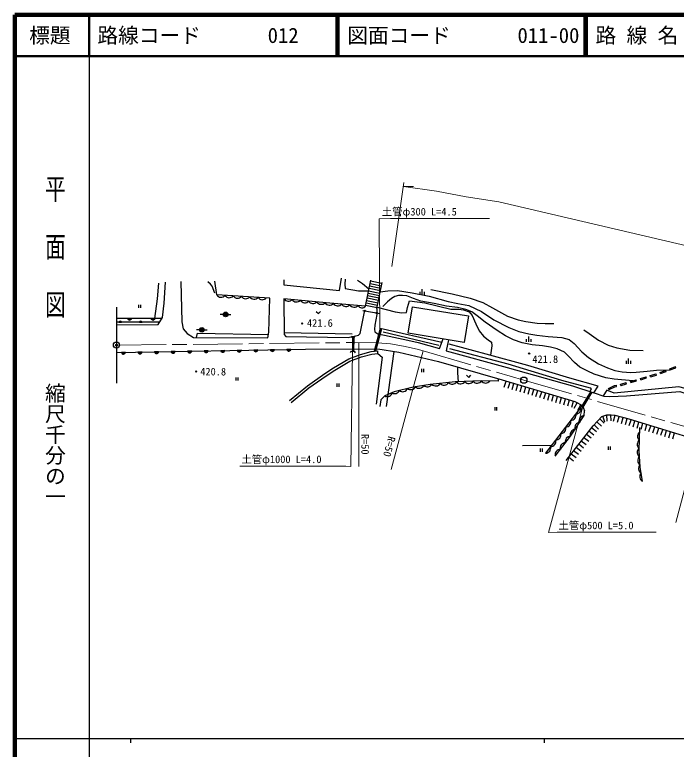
# Model space of a CAD drawing. Units: millimetres at full size, sheet at 1:1000; details may follow other scales. Extents: x 40000 to 680000, y 20000 to 380000.
# Drawn here: x 40000 to 199903, y 202409 to 380000 of the extents above; entities that cross this region are included whole.
import ezdxf
from ezdxf.enums import TextEntityAlignment as Align

# ---------------------------------------------------------------- set-up
doc = ezdxf.new("R2010")
doc.units = ezdxf.units.MM
doc.header["$LTSCALE"] = 1000
doc.header["$PDMODE"] = 32
doc.header["$PDSIZE"] = 500
doc.linetypes.add('CHAIN', pattern=[18.5, 12, -1.5, 3.5, -1.5])
for name, color, linetype, lineweight in [('M-BGD', 7, 'Continuous', 25), ('M-BMK', 2, 'CHAIN', 13), ('M-BMK-OTRS', 5, 'Continuous', 25), ('M-BMK-SRVR', 3, 'Continuous', 25), ('M-STR-HTXT', 7, 'Continuous', 13), ('M-TTL', 2, 'Continuous', 140), ('M-TTL-BAND', 7, 'Continuous', 25), ('M-TTL-LINE', 7, 'Continuous', 50)]:
    doc.layers.add(name, color=color, linetype=linetype, lineweight=lineweight)
doc.layers.add('M-OTRS', color=6, linetype='Continuous')
doc.layers.add('M-TTL-TXT', color=7, linetype='Continuous')
doc.styles.add('@ＭＳ ゴシック', font='')
doc.styles.add('ＭＳ ゴシック', font='')
doc.styles.get('@ＭＳ ゴシック').set_extended_font_data('@MS Gothic')
doc.styles.get('ＭＳ ゴシック').set_extended_font_data('MS Gothic')

msp = doc.modelspace()

# ---------------------------------------------------------------- hatches: boundary and pattern name
at = {"layer": 'M-BGD'}
for points in [[(91520, 307541, -0.41421), (90970, 306991, -0.41421), (90420, 307541, -1)], [(65819, 305680), (65193, 305680, -0.84072)], [(68263, 306577, -0.82183), (67272, 306578)], [(70778, 305676), (70152, 305677, -0.84072)], [(72931, 306574, 0.82183), (73922, 306573)], [(85775, 303827, -0.41421), (85225, 303277, -0.41421), (84675, 303827, -1)], [(66781, 298359, -0.82183), (65791, 298341)], [(70781, 298432, -0.82183), (69790, 298414)], [(74780, 298505, -0.82183), (73789, 298487)], [(78779, 298578, -0.82183), (77789, 298560)], [(82779, 298651, -0.82183), (81788, 298633)], [(86778, 298723, -0.82183), (85787, 298705)], [(90777, 298796, -0.82183), (89787, 298778)], [(94777, 298869, -0.82183), (93786, 298851)], [(98776, 298942, -0.82183), (97785, 298924)], [(102775, 299014, -0.82183), (101785, 298996)], [(106775, 299087, -0.82183), (105784, 299069)]]:
    msp.add_hatch(color=256, dxfattribs=at).paths.add_polyline_path(points)

# ---------------------------------------------------------------- linework, layer by layer
for p, q in [((88828, 312257), (88382, 315614)), ((124779, 309564), (126045, 315819)), ((125769, 314453), (128527, 313895)), ((125888, 315041), (128646, 314483)), ((126007, 315629), (128765, 315071)), ((127538, 309006), (128803, 315261)), ((125412, 312689), (128170, 312130)), ((125531, 313277), (128289, 312718)), ((125650, 313865), (128408, 313307)), ((137962, 312291), (137962, 312988)), ((138496, 312291), (138496, 313619)), ((139029, 312291), (139029, 312988)), ((101660, 311493), (88828, 312257)), ((125055, 310924), (127813, 310366)), ((125174, 311512), (127932, 310954)), ((125293, 312100), (128051, 311542)), ((69949, 309881), (69949, 309099)), ((70416, 309881), (70416, 309099)), ((124817, 309748), (127575, 309190)), ((124936, 310336), (127694, 309778)), ((90420, 307541), (89670, 307541)), ((91520, 307541), (92270, 307541)), ((124150, 308475), (128368, 307756)), ((75009, 305673), (64600, 305681)), ((75578, 306572), (64601, 306580)), ((65193, 305680), (65819, 305680)), ((68263, 306577), (67272, 306578)), ((70152, 305677), (70778, 305676)), ((73922, 306573), (72931, 306574)), ((84675, 303827), (83925, 303827)), ((85775, 303827), (86525, 303827)), ((128342, 304146), (126911, 298635)), ((128634, 304079), (127230, 298671)), ((143231, 300728), (128342, 304146)), ((105107, 303145), (121596, 302839)), ((121650, 301964), (121607, 298639)), ((121950, 301960), (121907, 298637)), ((129044, 303346), (142485, 300118)), ((164254, 300893), (164254, 302221)), ((163720, 300893), (163720, 301590)), ((164787, 300893), (164787, 301590)), ((64595, 298320), (110279, 299151)), ((66781, 298359), (65791, 298341)), ((70781, 298432), (69790, 298414)), ((74780, 298505), (73789, 298487)), ((78779, 298578), (77789, 298560)), ((82779, 298651), (81788, 298633)), ((86778, 298723), (85787, 298705)), ((90777, 298796), (89787, 298778)), ((94777, 298869), (93786, 298851)), ((98776, 298942), (97785, 298924)), ((102775, 299014), (101785, 298996)), ((106775, 299087), (105784, 299069)), ((127804, 298133), (127736, 298729)), ((131607, 298596), (129780, 285310)), ((188385, 295587), (188385, 296915)), ((187852, 295587), (187852, 296284)), ((188918, 295587), (188918, 296284)), ((198311, 294412), (199671, 294926)), ((199777, 294646), (199671, 294926)), ((138308, 294393), (138308, 293610)), ((138774, 294393), (138774, 293610)), ((193620, 292759), (195015, 293168)), ((195099, 292880), (195015, 293168)), ((195973, 293529), (197333, 294043)), ((196079, 293248), (195973, 293529)), ((196079, 293248), (197439, 293762)), ((197439, 293762), (197333, 294043)), ((198417, 294132), (198311, 294412)), ((198417, 294132), (199777, 294646)), ((93461, 292312), (93461, 291529)), ((93927, 292312), (93927, 291529)), ((156816, 291393), (156976, 291953)), ((158326, 289995), (158755, 291433)), ((188822, 291350), (190217, 291760)), ((188907, 291062), (188822, 291350)), ((188907, 291062), (190302, 291472)), ((190302, 291472), (190217, 291760)), ((191221, 292054), (192616, 292464)), ((191306, 291767), (191221, 292054)), ((191306, 291767), (192701, 292176)), ((192701, 292176), (192616, 292464)), ((193704, 292471), (193620, 292759)), ((193704, 292471), (195099, 292880)), ((117876, 290810), (117876, 290027)), ((118342, 290810), (118342, 290027)), ((159284, 289709), (159714, 291146)), ((160243, 289423), (160672, 290860)), ((161201, 289137), (161630, 290574)), ((162159, 288851), (162588, 290288)), ((163117, 288565), (163546, 290002)), ((164075, 288279), (164505, 289716)), ((183641, 289393), (183513, 289665)), ((185483, 290149), (185421, 290443)), ((186507, 290363), (186445, 290657)), ((187903, 290768), (187819, 291055)), ((165034, 287993), (165463, 289430)), ((165992, 287707), (166421, 289144)), ((166950, 287421), (167379, 288858)), ((167908, 287135), (168337, 288572)), ((168867, 286849), (169296, 288286)), ((169825, 286563), (170254, 288000)), ((170783, 286276), (171212, 287714)), ((177238, 285489), (179246, 288816)), ((177375, 285135), (179539, 288721)), ((171741, 285990), (172170, 287428)), ((172699, 285704), (173128, 287142)), ((173658, 285418), (174087, 286856)), ((174616, 285132), (175045, 286570)), ((175254, 284842), (175956, 286167)), ((156017, 285094), (156017, 284312)), ((156484, 285094), (156484, 284312)), ((177182, 285519), (168291, 274010)), ((176138, 284374), (176840, 285700)), ((182639, 281512), (182166, 282935)), ((183179, 281751), (183115, 283250)), ((184178, 281793), (184114, 283292)), ((184707, 281723), (185105, 283169)), ((185672, 281458), (186070, 282904)), ((186636, 281193), (187034, 282639)), ((187600, 280927), (187998, 282374)), ((181123, 279828), (180036, 280861)), ((181812, 280553), (180725, 281586)), ((182501, 281278), (181413, 282311)), ((188520, 280658), (188958, 282093)), ((189476, 280366), (189914, 281801)), ((190432, 280074), (190870, 281509)), ((191389, 279782), (191827, 281217)), ((192345, 279490), (192783, 280925)), ((193302, 279198), (193740, 280633)), ((179967, 278381), (178784, 279303)), ((180582, 279169), (179399, 280091)), ((194258, 278906), (194696, 280341)), ((195214, 278614), (195653, 280049)), ((196171, 278322), (196609, 279757)), ((197127, 278030), (197565, 279465)), ((198084, 277738), (198522, 279173)), ((199040, 277446), (199478, 278881)), ((178738, 276803), (177555, 277725)), ((179353, 277592), (178169, 278514)), ((162718, 275875), (169755, 275904)), ((176894, 274437), (175711, 275359)), ((177508, 275226), (176325, 276148)), ((178123, 276014), (176940, 276936)), ((183446, 275609), (183446, 274826)), ((183912, 275609), (183912, 274826)), ((167002, 275114), (167002, 274332)), ((167468, 275114), (167468, 274332)), ((175664, 272859), (174481, 273781)), ((176279, 273648), (175096, 274570)), ((175049, 272071), (173866, 272993))]:
    msp.add_line(p, q, dxfattribs=at)
for points in [[(105078, 315870), (105021, 314690), (118536, 313301), (118974, 316327)], [(64600, 304986), (74658, 305118), (75697, 306760), (76134, 310223), (76436, 315318)], [(73885, 306573), (74518, 311289), (74798, 315073)], [(80193, 315462), (80356, 305753), (80723, 304025), (81720, 302891), (83232, 301940), (101170, 301881), (101425, 303251), (101660, 311493)], [(88410, 312691), (87689, 314395), (87329, 314839), (86705, 315393)], [(119900, 316090), (119808, 314871), (119900, 313818), (123078, 313245), (125522, 313234)], [(122849, 315841), (124094, 314977), (125616, 313697)], [(128348, 313009), (130183, 313282), (132510, 313325), (136072, 312783), (140211, 311943), (144786, 310657), (147130, 310217), (149743, 309732), (152824, 308280), (155820, 306253), (159389, 304380), (161853, 303435), (164277, 302862), (166209, 302542), (168960, 302179), (172228, 301937), (173988, 301453), (175221, 300551), (177106, 298457), (178657, 297093), (181093, 295582), (183294, 294591), (185083, 294002), (186783, 293697), (188899, 293468), (190162, 293544), (192879, 293794), (195080, 294099), (198417, 294132)], [(140613, 313530), (145700, 312510), (150116, 311475), (153106, 310454), (155497, 309145), (159065, 307149), (161700, 306267), (163539, 305832), (166294, 305394), (168243, 305319), (170337, 305340)], [(124779, 309564), (116154, 310272), (105074, 311349)], [(105074, 311349), (105109, 302671), (105547, 302198), (120620, 301974), (123088, 302517), (123473, 302890), (124617, 308552)], [(127603, 309330), (131953, 308128), (133554, 307923), (134663, 308046), (134951, 309226), (135413, 310807), (137266, 310612), (139094, 310335), (145432, 308839), (147382, 308826), (148494, 308671), (149850, 308129), (150574, 307289), (151469, 305232), (152244, 303578), (153343, 302300), (154468, 301368), (155257, 300838), (155321, 299921), (154974, 297672)], [(189398, 291519), (184846, 291869), (182863, 292228), (180028, 293106), (178518, 293802), (176588, 294826), (175323, 295957), (173753, 297514), (172847, 298381), (171120, 299202), (169458, 299603), (167559, 299942), (165096, 300180), (162647, 300658), (160556, 301404), (158645, 302389), (156595, 303618), (153743, 305663), (151768, 307218), (150504, 308127), (149050, 308758), (146981, 309194), (144389, 309531), (141371, 310168), (138174, 310754), (136410, 311388), (134788, 311998), (133741, 312115), (132752, 312115), (131840, 311882), (131076, 311424), (130073, 310603), (128996, 309447)], [(112865, 308266), (113395, 307736), (113926, 308266)], [(127538, 309006), (127492, 307501), (127044, 304940), (126991, 303948), (127044, 303329), (127791, 302860), (129414, 302497), (135017, 301294), (137476, 300731), (142648, 299264), (143579, 301601)], [(177539, 303835), (178803, 302962), (181065, 301321), (183471, 300098), (185500, 299427), (188691, 298874), (191931, 298807)], [(83937, 301938), (84148, 302980), (101326, 302721)], [(121281, 302263), (121530, 301966), (122020, 301960), (122317, 302283)], [(144809, 301399), (144249, 298743), (159021, 294681), (174816, 290254), (179936, 288592), (181006, 290168), (174174, 292133), (163987, 295189), (153916, 297964), (145036, 300331)], [(106425, 286734), (110759, 290304), (114925, 293226), (117030, 294591), (120733, 296800), (123611, 297864), (126166, 298550), (127736, 298729)], [(110279, 299151), (127741, 299233), (132877, 298386), (142401, 296123), (157797, 291719)], [(121129, 298314), (121425, 298640), (122065, 298636), (122274, 298253)], [(145067, 299307), (159156, 295559), (172164, 291616), (179061, 289782), (179296, 289506), (178993, 288898)], [(106807, 286271), (111122, 289826), (115260, 292728), (117347, 294081), (120993, 296256), (123793, 297291), (126278, 297958), (127804, 298133)], [(127804, 298133), (128832, 297177), (127377, 285864)], [(147258, 291248), (147105, 293433), (147130, 294770)], [(156816, 291393), (152865, 291477), (146434, 291215), (140424, 290596), (136321, 289943), (131730, 288854), (129455, 287835), (128511, 286892), (128239, 285289)], [(149202, 292847), (149732, 292316), (150263, 292847)], [(157797, 291719), (175391, 286466), (177238, 285489), (177717, 284250)], [(207498, 288156), (200542, 290021), (184898, 288480), (183148, 289201), (182190, 287838)], [(183513, 289665), (184956, 290345), (185421, 290443)], [(183641, 289393), (185052, 290059), (185483, 290149)], [(186445, 290657), (186504, 290670), (187819, 291055)], [(186507, 290363), (186577, 290378), (187903, 290768)], [(180016, 288566), (182404, 287766), (183855, 287718), (187901, 287830), (200772, 288926), (207870, 286605), (214295, 282969), (218558, 277419), (222572, 276125), (223891, 276138), (225073, 277026), (226088, 278294), (227420, 280513)], [(170606, 273270), (174332, 278074), (177654, 283071), (177717, 284250)], [(173252, 272204), (179829, 280643), (181933, 282858), (183111, 283249), (184192, 283295), (185080, 283176), (188411, 282260), (213668, 274548)], [(191746, 267207), (191175, 270591), (190899, 274625), (191096, 280214)]]:
    msp.add_lwpolyline(points, dxfattribs=at)
msp.add_lwpolyline([(136116, 309400), (149676, 307179), (148627, 300774), (135066, 302995)], close=True, dxfattribs=at)
for centre, radius in [((90970, 307541), 550), ((124586, 308401), 150), ((127505, 307903), 150), ((109477, 305351), 150), ((85225, 303827), 550), ((164340, 298072), 150), ((83861, 293739), 150)]:
    msp.add_circle(centre, radius, dxfattribs=at)
for centre, radius, start, end in [((89871, 312946), 1250, 213.46318, 319.72338), ((91867, 312827), 1250, 213.46318, 319.72338), ((93864, 312708), 1250, 213.46318, 319.72338), ((95860, 312590), 1250, 213.46318, 319.72338), ((97857, 312471), 1250, 213.46318, 319.72338), ((99853, 312352), 1250, 213.46318, 319.72338), ((106142, 311998), 1250, 211.3222, 317.5824), ((108132, 311805), 1250, 211.3222, 317.5824), ((110123, 311612), 1250, 211.3222, 317.5824), ((112114, 311418), 1250, 211.3222, 317.5824), ((114104, 311225), 1250, 211.3222, 317.5824), ((116083, 311028), 1250, 212.17545, 318.43566), ((118077, 310864), 1250, 212.17545, 318.43566), ((120070, 310700), 1250, 212.17545, 318.43566), ((122063, 310536), 1250, 212.17545, 318.43566), ((123932, 310167), 1040, 206.23992, 324.57491), ((65506, 305625), 318, 9.84881, 170.06654), ((67768, 306676), 505, 191.12858, 348.78677), ((70465, 305622), 318, 9.84881, 170.06654), ((73427, 306671), 505, 191.12858, 348.78677), ((66284, 298448), 505, 192.21359, 349.87178), ((70283, 298521), 505, 192.21359, 349.87178), ((74283, 298594), 505, 192.21359, 349.87178), ((78282, 298667), 505, 192.21359, 349.87178), ((82281, 298739), 505, 192.21359, 349.87178), ((86281, 298812), 505, 192.21359, 349.87178), ((90280, 298885), 505, 192.21359, 349.87178), ((94279, 298958), 505, 192.21359, 349.87178), ((98279, 299030), 505, 192.21359, 349.87178), ((102278, 299103), 505, 192.21359, 349.87178), ((106277, 299176), 505, 192.21359, 349.87178), ((147791, 292020), 1250, 219.20502, 325.46522), ((149789, 292102), 1250, 219.20502, 325.46522), ((151787, 292183), 1250, 219.20502, 325.46522), ((153833, 292206), 1250, 215.65477, 321.91498), ((133798, 290115), 1250, 230.22144, 336.48164), ((135737, 290698), 1338, 233.86957, 330.30651), ((137768, 290933), 1250, 225.90696, 332.16716), ((139738, 291350), 1320, 229.22635, 327.48668), ((141770, 291488), 1250, 222.74577, 329.00597), ((143759, 291693), 1250, 222.74577, 329.00597), ((145746, 292022), 1336, 226.73887, 323.63887), ((130061, 288928), 1250, 240.99283, 347.25303), ((131785, 289733), 1344, 239.61799, 334.49566), ((175645, 284757), 1250, 269.18428, 15.44448), ((174422, 283174), 1250, 269.18428, 15.44448), ((177725, 281823), 1250, 93.26089, 199.5211), ((173200, 281591), 1250, 269.18428, 15.44448), ((176618, 280158), 1250, 93.26089, 199.5211), ((171977, 280008), 1250, 269.18428, 15.44448), ((175511, 278492), 1250, 93.26089, 199.5211), ((191773, 278121), 1250, 124.85238, 231.11258), ((169532, 276843), 1250, 269.18428, 15.44448), ((170754, 278426), 1250, 269.18428, 15.44448), ((174312, 276825), 1250, 89.07559, 195.33579), ((191703, 276122), 1250, 124.85238, 231.11258), ((168309, 275260), 1250, 269.18428, 15.44448), ((173087, 275244), 1250, 89.07559, 195.33579), ((171861, 273664), 1250, 89.07559, 195.33579), ((191680, 274202), 1250, 130.77841, 237.03861), ((191816, 272207), 1250, 130.77841, 237.03861), ((191947, 270261), 1207, 132.20809, 243.73701), ((192319, 268318), 1250, 136.4443, 242.7045)]:
    msp.add_arc(centre, radius, start, end, dxfattribs=at)
at = {"layer": 'M-BMK'}
msp.add_lwpolyline([(64596, 300102), (121632, 300740), (127666, 300686), (130847, 300395), (134002, 299885), (137251, 299167), (138689, 298749), (163056, 291646), (205609, 279382)], dxfattribs=at)
at = {"layer": 'M-BMK-OTRS'}
msp.add_line((64603, 309258), (64590, 290947), dxfattribs=at)
at = {"layer": 'M-BMK-SRVR'}
for centre in [(64596, 300122), (163056, 291646)]:
    msp.add_circle(centre, 750, dxfattribs=at)
at = {"layer": 'M-OTRS'}
msp.add_point((64596, 300122), dxfattribs=at)
at = {"layer": 'M-STR-HTXT'}
for p, q in [((131148, 319121), (134082, 339437)), ((133947, 338504), (136402, 338495)), ((128050, 330646), (130820, 330746)), ((128289, 302749), (128050, 330646)), ((130820, 330746), (154741, 330746)), ((123202, 300726), (123180, 270788)), ((121607, 298639), (121267, 270787)), ((138689, 298749), (130999, 270031)), ((177329, 285253), (168990, 254800)), ((205609, 279382), (199763, 257208)), ((120028, 270887), (94418, 270887)), ((121267, 270787), (120028, 270887)), ((168990, 254800), (171077, 254900)), ((171077, 254900), (195062, 254900))]:
    msp.add_line(p, q, dxfattribs=at)
msp.add_lwpolyline([(316125, 330612), (309578, 326191), (301376, 321654), (293967, 318283), (290556, 317147), (283649, 315582), (274582, 313831), (270017, 313394), (263119, 312957), (257193, 312860), (248207, 313443), (156995, 334723), (149117, 335992), (141983, 337344), (133947, 338504)], dxfattribs=at)
at = {"layer": 'M-TTL'}
for p, q in [((40000, 380000), (40000, 20000)), ((680000, 380000), (40000, 380000))]:
    msp.add_line(p, q, dxfattribs=at)
at = {"layer": 'M-TTL-BAND'}
for p, q in [((58000, 370000), (58000, 20000)), ((40000, 205000), (579000, 205000)), ((68000, 205000), (68000, 204000)), ((168000, 205000), (168000, 204000))]:
    msp.add_line(p, q, dxfattribs=at)
at = {"layer": 'M-TTL-LINE'}
for p, q in [((58000, 380000), (58000, 370000)), ((117750, 380000), (117750, 370000)), ((118250, 380000), (118250, 370000)), ((177750, 380000), (177750, 370000)), ((178250, 380000), (178250, 370000)), ((40000, 370000), (680000, 370000))]:
    msp.add_line(p, q, dxfattribs=at)

# ---------------------------------------------------------------- texts
at = {"layer": 'M-BGD', "style": 'ＭＳ ゴシック'}
for s, p in [('421.6', (113764, 304002)), ('421.8', (168227, 295271)), ('420.8', (87971, 292241))]:
    msp.add_text(s, height=1833, dxfattribs=at).set_placement(p, align=Align.BOTTOM_CENTER)
at = {"layer": 'M-STR-HTXT', "style": 'ＭＳ ゴシック'}
for s, p in [('土管φ300 L=4.5', (146853, 330907)), ('土管φ1000 L=4.0', (114155, 271048)), ('土管φ500 L=5.0', (189565, 255062))]:
    msp.add_text(s, height=1833, dxfattribs=at).set_placement(p, align=Align.BOTTOM_RIGHT)
for rotation, p in [(269.958, (123241, 276157)), (255.009, (129141, 275969))]:
    msp.add_text('R=50', height=1833, rotation=rotation, dxfattribs=at).set_placement(p, align=Align.BOTTOM_CENTER)
at = {"layer": 'M-TTL-BAND', "style": '@ＭＳ ゴシック', "width": 1.4}
msp.add_text('平  面  図', height=3666, rotation=270, dxfattribs=at).set_placement((49777, 306475), align=Align.MIDDLE_RIGHT)
at = {"layer": 'M-TTL-BAND', "style": '@ＭＳ ゴシック'}
msp.add_text('縮尺千分の一', height=3666, rotation=270, dxfattribs=at).set_placement((49777, 261030), align=Align.MIDDLE_RIGHT)
at = {"layer": 'M-TTL-TXT', "style": 'ＭＳ ゴシック'}
msp.add_text('標題', height=3666, dxfattribs=at).set_placement((48500, 375000), align=Align.MIDDLE_CENTER)
for s, p in [('路線コード', (60000, 375000)), ('012', (101142, 375000)), ('図面コード', (120380, 375000)), ('011-00', (161521, 375000)), ('路 線 名', (180380, 375000))]:
    msp.add_text(s, height=3666, dxfattribs=at).set_placement(p, align=Align.MIDDLE_LEFT)

doc.saveas('drawing.dxf')
